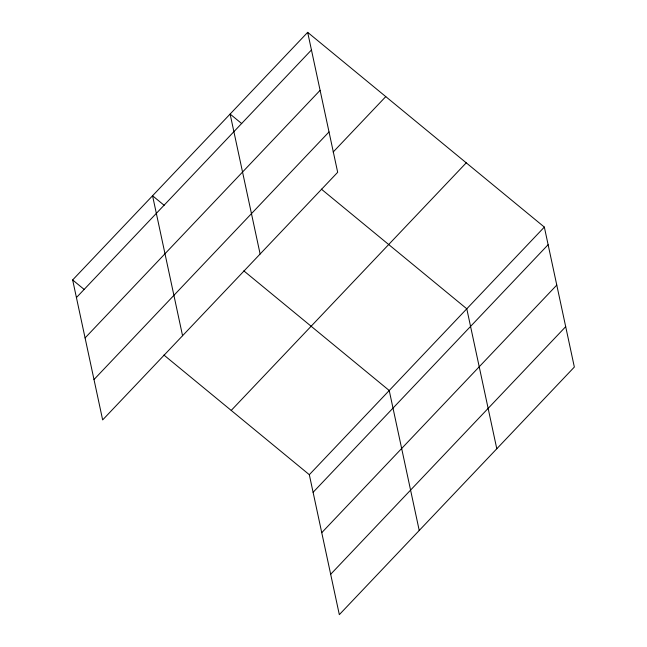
<?xml version="1.0" encoding="UTF-8"?>
<svg xmlns="http://www.w3.org/2000/svg" width="647" height="647" viewBox="0 0 647 647"><rect width="100%" height="100%" fill="white"/><g stroke="black" fill="none" stroke-linecap="round" stroke-linejoin="round"><path stroke-width="0.97" d="M307.673 32.35L337.677 172.304L102.655 419.911L72.65 279.949L307.673 32.35L544.345 227.089L574.35 367.051L339.327 614.65L309.323 474.696L163.909 355.041M76.427 297.563L311.45 49.965M85.081 337.936L320.103 90.337M94.001 379.538L329.024 131.931M333.148 152.061L385.774 96.613M231.222 410.424L466.244 162.826M309.323 474.696L544.345 227.089M313.099 492.302L548.122 244.703M321.753 532.675L556.776 285.076M330.674 574.277L565.696 326.67M241.719 123.601L230.114 114.058L260.118 254.012M321.373 189.142L466.786 308.797L496.791 448.759M164.16 205.309L152.563 195.766L182.559 335.728M243.814 270.858L389.227 390.505L419.232 530.467M72.65 279.949L84.247 289.5"/></g></svg>
